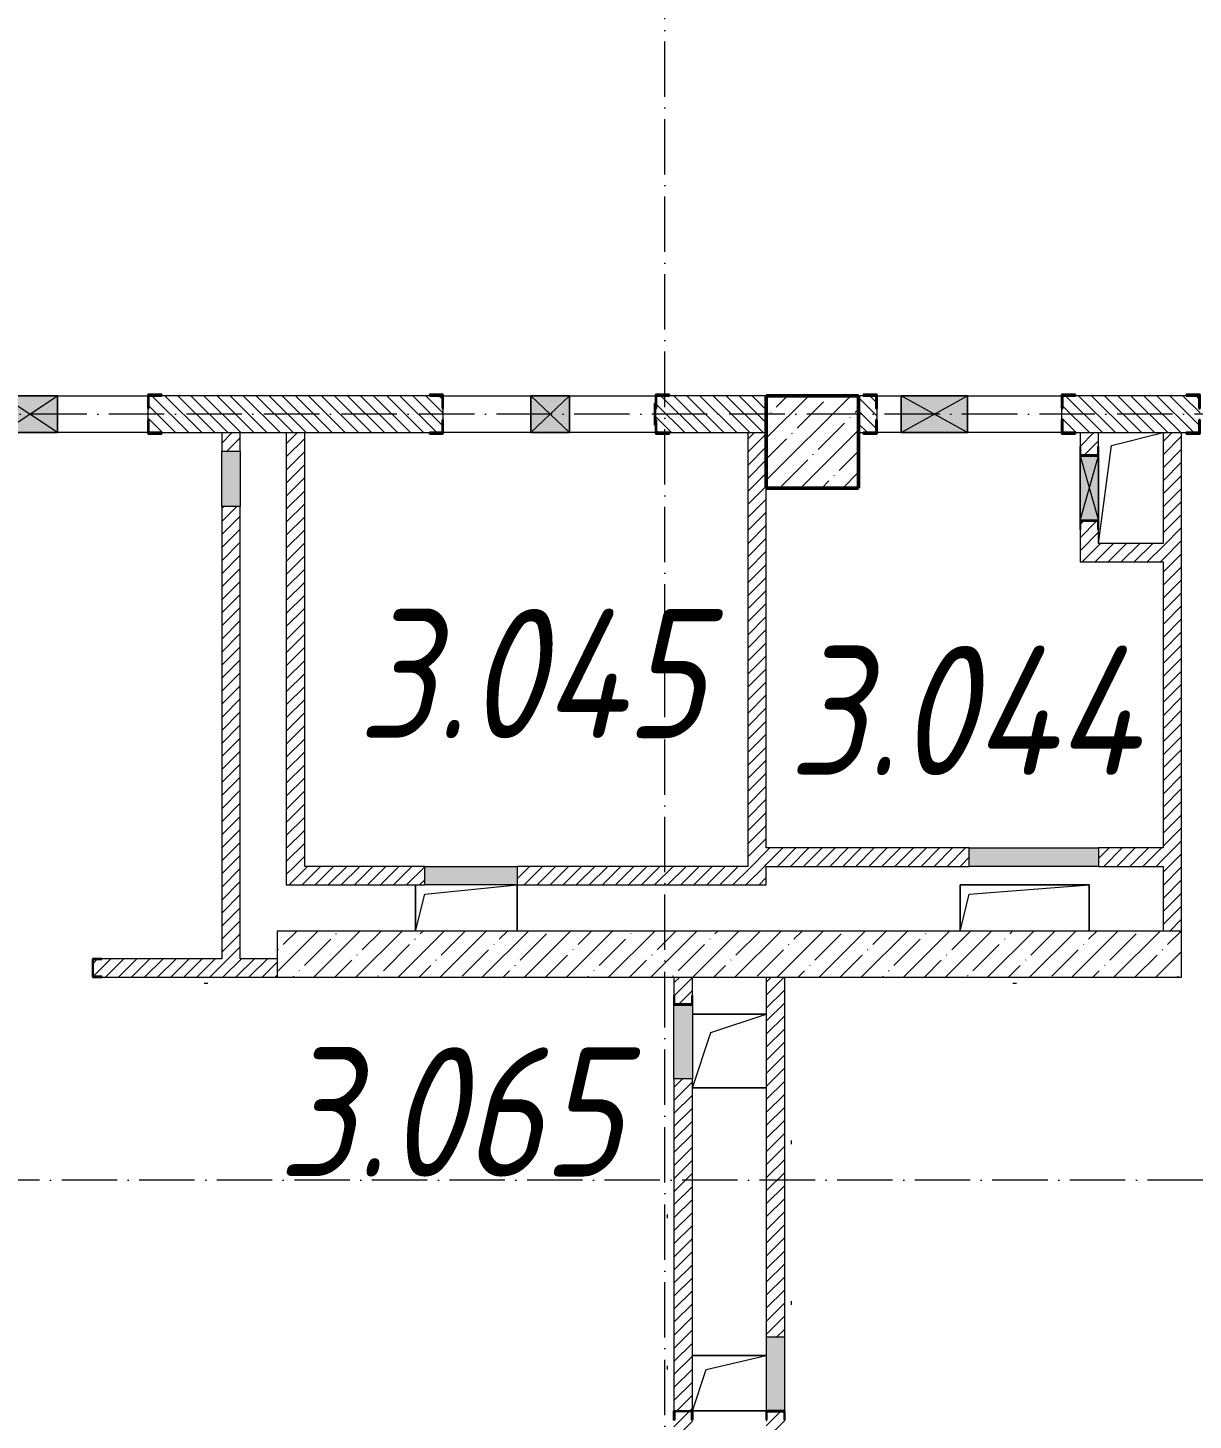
# Model space of a CAD drawing. Header units: millimetres. Extents: x -12989 to 629078, y -109036 to 555275.
# Drawn here: x 529910 to 536223, y -89985 to -82441 of the extents above; entities that cross this region are included whole.
import ezdxf

# ---------------------------------------------------------------- set-up
doc = ezdxf.new("R2010")
doc.units = ezdxf.units.MM
doc.linetypes.add('50_200_ШТРИХ_1Т_ш5_п1_п1_', pattern=[700, 500, -100, 0, -100])
for name, color, linetype, lineweight in [('A-DETL-GENF-OTLN', 7, 'Continuous', 9), ('A-FLOR-____-OTLN', 7, 'Continuous', 9), ('A-GENM-____-MCUT', 7, 'Continuous', 25), ('A-GENM-____-OTLN', 7, 'Continuous', 9), ('A-GENM-____-OTLN-1', 7, 'Continuous', 25), ('A-GLAZ-____-OTLN', 7, 'Continuous', 9), ('A-WALL-____-MCUT-1', 7, 'Continuous', 9), ('A-WALL-____-MCUT-3', 7, 'Continuous', 9), ('A-WALL-____-PATT-1', 7, 'Continuous', 9), ('A-WALL-FNSH-MCUT-1', 7, 'Continuous', 9), ('I-WALL-____-OTLN', 7, 'Continuous', 9), ('S-COLS-____-MCUT', 7, 'Continuous', 50), ('S-COLS-____-OTLN', 7, 'Continuous', 9), ('S-GRID-____-OTLN-1', 7, '50_200_ШТРИХ_1Т_ш5_п1_п1_', 9), ('Марки помещений', 7, 'Continuous', 9)]:
    doc.layers.add(name, color=color, linetype=linetype, lineweight=lineweight)
doc.styles.add('ISOCPEUR_I_2', font='isocpeui.ttf', dxfattribs={"width": 0.85, "height": 2.3})
pattern_1 = [(135, (523510.01, -90515.614), (-35.35534, -35.35534), [])]
pattern_2 = [(45, (523510.01, -90515.614), (-35.35534, 35.35534), [])]

# ---------------------------------------------------------------- blocks, each defined once
blk = doc.blocks.new('BSC_Колонна _Прямоугольная - 500х500-V70-АР1_План отверстий 3 этажа в осях 1-64_А-ГГ')
at = {"layer": 'S-COLS-____-OTLN'}
h = blk.add_hatch(dxfattribs=at)
h.set_pattern_fill('FP_107', color=256, style=0, pattern_type=2)
h.set_pattern_definition([(45, (-10650, -5831.04), (-114.0493, 114.0493), []), (45, (-10535.95, -5831.04), (-114.0493, 114.0493), [201.612, -40.322, 3.353, -36.97])])
h.paths.add_polyline_path([(-58.9, -250), (250, -250), (250, 250), (-250, 250), (-250, -250)], flags=0)
at = {"layer": 'S-COLS-____-MCUT'}
for p, q in [((250, 250), (-250, 250)), ((-250, 250), (-250, -250)), ((250, -250), (250, 250)), ((-250, -250), (250, -250))]:
    blk.add_line(p, q, dxfattribs=at)
blk = doc.blocks.new('Фахверк_СКБ_Уголок - 200_3960_зеркало-28268689-АР1_План отверстий 3 этажа в осях 1-64_А-ГГ')
at = {"layer": 'A-GENM-____-MCUT'}
for p, q in [((200, 156), (125, 156)), ((125, 156), (125, 81)), ((200, 150), (200, 156)), ((125, 81), (131, 81)), ((131, 81), (131, 150)), ((131, 150), (200, 150)), ((131, 19), (125, 19)), ((125, 19), (125, -56)), ((131, -50), (131, 19)), ((125, -56), (200, -56)), ((200, -50), (131, -50)), ((200, -56), (200, -50))]:
    blk.add_line(p, q, dxfattribs=at)
blk = doc.blocks.new('154_Стойка_СКБ_Уголок - СМ-2180_200-28268025-АР1_План отверстий 3 этажа в осях 1-64_А-ГГ')
at = {"layer": 'A-GENM-____-MCUT'}
for p, q in [((125, 156), (125, 81)), ((200, 156), (125, 156)), ((200, 150), (200, 156)), ((125, 81), (131, 81)), ((131, 81), (131, 150)), ((131, 150), (200, 150)), ((131, 19), (125, 19)), ((125, 19), (125, -56)), ((131, -50), (131, 19)), ((125, -56), (200, -56)), ((200, -50), (131, -50)), ((200, -56), (200, -50))]:
    blk.add_line(p, q, dxfattribs=at)
blk = doc.blocks.new('Стойка_Влож_Полоса боковая - Полоса-V165-АР1_План отверстий 3 этажа в осях 1-64_А-ГГ')
at = {"layer": 'A-GENM-____-OTLN'}
for p, q in [((-5, 60), (0, 60)), ((-5, -60), (-5, 60)), ((0, -60), (-5, -60))]:
    blk.add_line(p, q, dxfattribs=at)
blk = doc.blocks.new('154_Фахверк_СКБ_Швеллер - Тип_100_3960-28331862-АР1_План отверстий 3 этажа в осях 1-64_А-ГГ')
at = {"layer": 'A-GENM-____-MCUT'}
for p, q in [((175, 50), (125, 50)), ((125, 50), (125, -50)), ((128, 47), (175, 47)), ((128, -47), (128, 47)), ((175, 47), (175, 50)), ((125, -50), (175, -50)), ((175, -47), (128, -47)), ((175, -50), (175, -47))]:
    blk.add_line(p, q, dxfattribs=at)
blk = doc.blocks.new('154_Фахверк_СКБ_Швеллер - Тип_100_3960-28333271-АР1_План отверстий 3 этажа в осях 1-64_А-ГГ')
at = {"layer": 'A-GENM-____-MCUT'}
for p, q in [((125, 50), (175, 50)), ((125, -50), (125, 50)), ((128, 47), (128, -47)), ((175, 47), (128, 47)), ((175, 50), (175, 47)), ((175, -50), (125, -50)), ((128, -47), (175, -47)), ((175, -47), (175, -50))]:
    blk.add_line(p, q, dxfattribs=at)
blk = doc.blocks.new('AR_Отверстие Ниша - Лючок-32406162-АР1_План отверстий 3 этажа в осях 1-64_А-ГГ')
at = {"layer": 'A-GLAZ-____-OTLN'}
blk.add_hatch(color=256, dxfattribs=at).paths.add_polyline_path([(-150, -50), (150, -50), (150, 50), (-150, 50)], flags=0)
for p, q in [((-150, 50), (150, 50)), ((-150, -50), (-150, 50)), ((150, 50), (150, -50)), ((150, -50), (-150, -50))]:
    blk.add_line(p, q, dxfattribs=at)
blk = doc.blocks.new('AR_Отверстие Ниша - Лючок-32405374-АР1_План отверстий 3 этажа в осях 1-64_А-ГГ')
at = {"layer": 'A-GLAZ-____-OTLN'}
blk.add_hatch(color=256, dxfattribs=at).paths.add_polyline_path([(200, -47), (200, 50), (-200, 50), (-200, -50), (200, -50)], flags=0)
for p, q in [((200, 50), (-200, 50)), ((200, -50), (200, 50)), ((-200, -50), (200, -50))]:
    blk.add_line(p, q, dxfattribs=at)
blk = doc.blocks.new('AR_Отверстие Ниша - Лючок-32406186-АР1_План отверстий 3 этажа в осях 1-64_А-ГГ')
at = {"layer": 'A-GLAZ-____-OTLN'}
blk.add_hatch(color=256, dxfattribs=at).paths.add_polyline_path([(350, -50), (350, 50), (-350, 50), (-350, -50)], flags=0)
for p, q in [((-350, 50), (350, 50)), ((-350, -50), (-350, 50)), ((350, 50), (350, -50)), ((350, -50), (-350, -50))]:
    blk.add_line(p, q, dxfattribs=at)
blk = doc.blocks.new('AR_Отверстие Ниша - Лючок-32402598-АР1_План отверстий 3 этажа в осях 1-64_А-ГГ')
at = {"layer": 'A-GLAZ-____-OTLN'}
blk.add_hatch(color=256, dxfattribs=at).paths.add_polyline_path([(250, -50), (250, 50), (-250, 50), (-250, -50), (23.6, -50)], flags=0)
for p, q in [((-250, 50), (250, 50)), ((-250, -50), (-250, 50)), ((250, 50), (250, -50)), ((250, -50), (-250, -50))]:
    blk.add_line(p, q, dxfattribs=at)
blk = doc.blocks.new('AR_Отверстие Ниша - Лючок-32405436-АР1_План отверстий 3 этажа в осях 1-64_А-ГГ')
at = {"layer": 'A-GLAZ-____-OTLN'}
blk.add_hatch(color=256, dxfattribs=at).paths.add_polyline_path([(-200, -50), (200, -50), (200, 50), (-200, 50)], flags=0)
for p, q in [((-200, 50), (200, 50)), ((-200, -50), (-200, 50)), ((200, -50), (-200, -50))]:
    blk.add_line(p, q, dxfattribs=at)
blk = doc.blocks.new('154_Фахверк_СКБ_Швеллер - Тип_100_3960_зеркало-29769493-АР1_План отверстий 3 этажа в осях 1-64_А-ГГ')
at = {"layer": 'A-GENM-____-MCUT'}
for p, q in [((175, 50), (125, 50)), ((125, 50), (125, -50)), ((128, 47), (175, 47)), ((128, -47), (128, 47)), ((175, 47), (175, 50)), ((125, -50), (175, -50)), ((175, -47), (128, -47)), ((175, -50), (175, -47))]:
    blk.add_line(p, q, dxfattribs=at)
blk = doc.blocks.new('AR_Отверстие прямоугольное _в плите_ - AR_Отверстие прямоугольное _в плите_-30459209-АР1_План отверстий 3 этажа в осях 1-64_А-ГГ')
at = {"layer": 'A-GENM-____-OTLN'}
for p, q in [((-275, 125), (-275, -125)), ((-225, 75), (275, 125)), ((275, -125), (275, 125)), ((-275, -125), (-225, 75))]:
    blk.add_line(p, q, dxfattribs=at)
blk = doc.blocks.new('AR_Отверстие прямоугольное _в плите_ - AR_Отверстие прямоугольное _в плите_-30459211-АР1_План отверстий 3 этажа в осях 1-64_А-ГГ')
at = {"layer": 'A-GENM-____-OTLN'}
for p, q in [((200, 200), (-200, 200)), ((-100, 100), (200, 200)), ((-200, -200), (-100, 100)), ((-200, -200), (200, -200))]:
    blk.add_line(p, q, dxfattribs=at)
blk = doc.blocks.new('AR_Отверстие прямоугольное _в плите_ - AR_Отверстие прямоугольное _в плите_-30459214-АР1_План отверстий 3 этажа в осях 1-64_А-ГГ')
at = {"layer": 'A-GENM-____-OTLN'}
for p, q in [((200, 150), (-200, 150)), ((-125, 75), (200, 150)), ((-200, -150), (-125, 75)), ((-200, -150), (200, -150))]:
    blk.add_line(p, q, dxfattribs=at)
blk = doc.blocks.new('AR_Отверстие прямоугольное _в плите_ - AR_Отверстие прямоугольное _в плите_-30459221-АР1_План отверстий 3 этажа в осях 1-64_А-ГГ')
at = {"layer": 'A-GENM-____-OTLN'}
for p, q in [((350, 125), (-350, 125)), ((-350, 125), (-350, -125)), ((-300, 75), (350, 125)), ((350, -125), (350, 125)), ((-350, -125), (-300, 75))]:
    blk.add_line(p, q, dxfattribs=at)
blk = doc.blocks.new('AR_Отверстие прямоугольное _в плите_ - AR_Отверстие прямоугольное _в плите_-30552533-АР1_План отверстий 3 этажа в осях 1-64_А-ГГ')
at = {"layer": 'A-GENM-____-OTLN'}
for p, q in [((-175, -300), (-105, 230)), ((-105, 230), (175, 300))]:
    blk.add_line(p, q, dxfattribs=at)
blk = doc.blocks.new('AR_Отверстие прямоугольное _в стене__БезПР - AR_Отверстие прямоугольное _в стене__БезПР-36428349-АР1_План отверстий 3 этажа в осях 1-64_А-ГГ')
at = {"layer": 'A-GLAZ-____-OTLN'}
blk.add_hatch(color=256, dxfattribs=at).paths.add_polyline_path([(-150, 100), (-150, -100), (150, -100), (150, 100)], flags=0)
at = {"layer": 'A-DETL-GENF-OTLN'}
for p, q in [((-150, -100), (-150, 100)), ((-150, 100), (150, 100)), ((150, 100), (-150, -100)), ((-150, 100), (150, -100)), ((150, 100), (-150, 100)), ((-150, 100), (-150, -100)), ((150, 100), (150, -100)), ((150, -100), (150, 100)), ((150, -100), (-150, -100)), ((-150, -100), (150, -100))]:
    blk.add_line(p, q, dxfattribs=at)
at = {"layer": 'A-GLAZ-____-OTLN'}
blk.add_line((150, 100), (-150, 100), dxfattribs=at)
blk = doc.blocks.new('AR_Отверстие прямоугольное _в стене__БезПР - AR_Отверстие прямоугольное _в стене__БезПР-36899618-АР1_План отверстий 3 этажа в осях 1-64_А-ГГ')
at = {"layer": 'A-GLAZ-____-OTLN'}
blk.add_hatch(color=256, dxfattribs=at).paths.add_polyline_path([(-105, 100), (-105, -100), (105, -100), (105, 100)], flags=0)
at = {"layer": 'A-DETL-GENF-OTLN'}
for p, q in [((-105, -100), (-105, 100)), ((-105, 100), (105, 100)), ((105, 100), (-105, -100)), ((-105, 100), (105, -100)), ((105, 100), (-105, 100)), ((-105, 100), (-105, -100)), ((105, 100), (105, -100)), ((105, -100), (105, 100)), ((105, -100), (-105, -100)), ((-105, -100), (105, -100))]:
    blk.add_line(p, q, dxfattribs=at)
blk = doc.blocks.new('AR_Отверстие прямоугольное _в стене_ - AR_Отверстие прямоугольное _в стене__ОВ-36986906-АР1_План отверстий 3 этажа в осях 1-64_А-ГГ')
at = {"layer": 'A-GLAZ-____-OTLN'}
blk.add_hatch(color=256, dxfattribs=at).paths.add_polyline_path([(-175, -47), (-175, -50), (175, -50), (175, 50), (-175, 50), (-175, 47)], flags=0)
at = {"layer": 'A-DETL-GENF-OTLN'}
for p, q in [((-175, 50), (175, 50)), ((175, 50), (-175, -50)), ((-175, 50), (175, -50)), ((175, 50), (-175, 50)), ((175, -50), (-175, -50)), ((-175, -50), (175, -50))]:
    blk.add_line(p, q, dxfattribs=at)
blk = doc.blocks.new('AR_Отверстие прямоугольное _в стене_ - AR_Отверстие прямоугольное _в стене__ОВ-36986394-АР1_План отверстий 3 этажа в осях 1-64_А-ГГ')
at = {"layer": 'A-GLAZ-____-OTLN'}
blk.add_hatch(color=256, dxfattribs=at).paths.add_polyline_path([(-180, 100), (-180, -100), (180, -100), (180, 100)], flags=0)
at = {"layer": 'A-DETL-GENF-OTLN'}
for p, q in [((-180, -100), (-180, 100)), ((-180, 100), (180, 100)), ((180, 100), (-180, -100)), ((-180, 100), (180, -100)), ((180, 100), (-180, 100)), ((-180, 100), (-180, -100)), ((180, 100), (180, -100)), ((180, -100), (180, 100)), ((180, -100), (-180, -100)), ((-180, -100), (180, -100))]:
    blk.add_line(p, q, dxfattribs=at)
blk = doc.blocks.new('3эт')
at = {"layer": 'S-GRID-____-OTLN-1', "color": 251, "ltscale": 0.6, "true_color": 0x636466}
for p, q in [((293620.7, -91346.1), (293620.7, -36982.5)), ((374089.5, -80882.4), (279101.9, -80882.4)), ((387697.2, -85032.4), (279101.9, -85032.4))]:
    blk.add_line(p, q, dxfattribs=at)

msp = doc.modelspace()

# ---------------------------------------------------------------- hatches: boundary and pattern name
at = {"layer": 'A-WALL-____-PATT-1'}
h = msp.add_hatch(dxfattribs=at)
h.set_pattern_fill('FP_6', color=256, style=0, pattern_type=2)
h.set_pattern_definition(pattern_1)
h.paths.add_polyline_path([(533316.0077, -84634.5723), (533910.0077, -84634.5723), (533910.0077, -84434.5723), (533316.0077, -84434.5723), (533316.0077, -84503.5723), (533310.0077, -84503.5723), (533310.0077, -84565.5723), (533316.0077, -84565.5723)], flags=0)
h.paths.add_polyline_path([(530566.1879, -84634.5723), (532154.0077, -84634.5723), (532154.0077, -84565.5723), (532160.0077, -84565.5723), (532160.0077, -84503.5723), (532154.0077, -84503.5723), (532154.0077, -84434.5723), (530566.0077, -84434.5723), (530566.0077, -84503.5723), (530560.0077, -84503.5723), (530560.0077, -84565.5723), (530566.0077, -84565.5723), (530566.0077, -84634.5723)], flags=0)
h.paths.add_polyline_path([(529310.0077, -84634.5723), (529404.0077, -84634.5723), (529404.0077, -84565.5723), (529410.0077, -84565.5723), (529410.0077, -84503.5723), (529404.0077, -84503.5723), (529404.0077, -84434.5723), (529310.0077, -84434.5723), (529310.0077, -84540.5723)], flags=0)
h = msp.add_hatch(dxfattribs=at)
h.set_pattern_fill('FP_6', color=256, style=0, pattern_type=2)
h.set_pattern_definition(pattern_1)
h.paths.add_polyline_path([(537910.0077, -84634.5723), (537910.0077, -84434.5723), (537416.0077, -84434.5723), (537416.0077, -84503.5723), (537410.0077, -84503.5723), (537410.0077, -84565.5723), (537416.0077, -84565.5723), (537416.0077, -84634.5723), (537636.0451, -84634.5723)], flags=0)
h.paths.add_polyline_path([(535868.5808, -84634.5723), (536254.0077, -84634.5723), (536254.0077, -84565.5723), (536260.0077, -84565.5723), (536260.0077, -84503.5723), (536254.0077, -84503.5723), (536254.0077, -84434.5723), (535516.0077, -84434.5723), (535516.0077, -84503.5723), (535510.0077, -84503.5723), (535510.0077, -84565.5723), (535516.0077, -84565.5723), (535516.0077, -84634.5723), (535585.0077, -84634.5723)], flags=0)
h.paths.add_polyline_path([(534410.0077, -84634.5723), (534504.0077, -84634.5723), (534504.0077, -84565.5723), (534510.0077, -84565.5723), (534510.0077, -84503.5723), (534504.0077, -84503.5723), (534504.0077, -84434.5723), (534410.0077, -84434.5723), (534410.0077, -84621.3787)], flags=0)
h = msp.add_hatch(dxfattribs=at)
h.set_pattern_fill('FP_5', color=256, style=0, pattern_type=2)
h.set_pattern_definition(pattern_2)
h.paths.add_polyline_path([(530960.0077, -87484.5723), (531060.0077, -87484.5723), (531060.0077, -85034.5723), (530960.0077, -85034.5723), (530960.0077, -86341.4395)], flags=0)
h.paths.add_polyline_path([(530960.0077, -84734.5723), (531060.0077, -84734.5723), (531060.0077, -84634.5723), (530960.0077, -84634.5723)], flags=0)
h = msp.add_hatch(dxfattribs=at)
h.set_pattern_fill('FP_5', color=256, style=0, pattern_type=2)
h.set_pattern_definition(pattern_2)
h.paths.add_polyline_path([(531410.0077, -86984.5723), (531410.0077, -84634.5723), (531310.0077, -84634.5723), (531310.0077, -86984.5723)], flags=0)
h = msp.add_hatch(dxfattribs=at)
h.set_pattern_fill('FP_5', color=256, style=0, pattern_type=2)
h.set_pattern_definition(pattern_2)
h.paths.add_polyline_path([(533810.0077, -86984.5723), (533910.0077, -86984.5723), (533910.0077, -84634.5723), (533810.0077, -84634.5723), (533810.0077, -86341.4395)], flags=0)
h = msp.add_hatch(dxfattribs=at)
h.set_pattern_fill('FP_5', color=256, style=0, pattern_type=2)
h.set_pattern_definition(pattern_2)
h.paths.add_polyline_path([(535710.0077, -85334.5723), (535710.0077, -85159.5723), (535707.0077, -85159.5723), (535707.0077, -85112.5723), (535613.0077, -85112.5723), (535613.0077, -85159.5723), (535610.0077, -85159.5723), (535610.0077, -85334.5723)], flags=0)
h.paths.add_polyline_path([(535707.0077, -84756.5723), (535707.0077, -84709.5723), (535710.0077, -84709.5723), (535710.0077, -84634.5723), (535610.0077, -84634.5723), (535610.0077, -84709.5723), (535613.0077, -84709.5723), (535613.0077, -84756.5723), (535630.341, -84756.5723)], flags=0)
h = msp.add_hatch(dxfattribs=at)
h.set_pattern_fill('FP_5', color=256, style=0, pattern_type=2)
h.set_pattern_definition(pattern_2)
h.paths.add_polyline_path([(536160.0077, -87334.5723), (536160.0077, -84634.5723), (536060.0077, -84634.5723), (536060.0077, -87334.5723)], flags=0)
h = msp.add_hatch(dxfattribs=at)
h.set_pattern_fill('FP_5', color=256, style=0, pattern_type=2)
h.set_pattern_definition(pattern_2)
h.paths.add_polyline_path([(536060.0077, -85334.5723), (536060.0077, -85234.5723), (535710.0077, -85234.5723), (535710.0077, -85334.5723), (535868.5808, -85334.5723)], flags=0)
h = msp.add_hatch(dxfattribs=at)
h.set_pattern_fill('FP_5', color=256, style=0, pattern_type=2)
h.set_pattern_definition(pattern_2)
h.paths.add_polyline_path([(535868.5808, -86984.5723), (536060.0077, -86984.5723), (536060.0077, -86884.5723), (535710.0077, -86884.5723), (535710.0077, -86984.5723)], flags=0)
h.paths.add_polyline_path([(535010.0077, -86984.5723), (535010.0077, -86884.5723), (533910.0077, -86884.5723), (533910.0077, -86984.5723), (534101.1165, -86984.5723)], flags=0)
h = msp.add_hatch(dxfattribs=at)
h.set_pattern_fill('FP_5', color=256, style=0, pattern_type=2)
h.set_pattern_definition(pattern_2)
h.paths.add_polyline_path([(533910.0077, -87084.5723), (533910.0077, -86984.5723), (532560.0077, -86984.5723), (532560.0077, -87084.5723)], flags=0)
h.paths.add_polyline_path([(532060.0077, -87084.5723), (532060.0077, -86984.5723), (531310.0077, -86984.5723), (531310.0077, -87084.5723)], flags=0)
h = msp.add_hatch(dxfattribs=at)
h.set_pattern_fill('FP_38', color=256, style=0, pattern_type=2)
h.set_pattern_definition([(45, (523510, -90515.61), (-114.0493, 114.0493), []), (45, (523624.06, -90515.61), (-114.0493, 114.0493), [201.612, -40.322, 3.353, -36.97])])
h.paths.add_polyline_path([(536160.0077, -87584.5723), (536160.0077, -87334.5723), (531260.0077, -87334.5723), (531260.0077, -87584.5723), (535868.5808, -87584.5723)], flags=0)
h = msp.add_hatch(dxfattribs=at)
h.set_pattern_fill('FP_5', color=256, style=0, pattern_type=2)
h.set_pattern_definition(pattern_2)
h.paths.add_polyline_path([(531260.0077, -87584.5723), (531260.0077, -87484.5723), (530310.0077, -87484.5723), (530310.0077, -87487.5723), (530263.0077, -87487.5723), (530263.0077, -87581.5723), (530310.0077, -87581.5723), (530310.0077, -87584.5723), (530566.1879, -87584.5723)], flags=0)
h = msp.add_hatch(dxfattribs=at)
h.set_pattern_fill('FP_5', color=256, style=0, pattern_type=2)
h.set_pattern_definition(pattern_2)
h.paths.add_polyline_path([(533510.0077, -92184.5723), (533510.0077, -91934.5723), (533410.0077, -91934.5723), (533410.0077, -92184.5723)], flags=0)
h.paths.add_polyline_path([(533410.0077, -91534.5723), (533510.0077, -91534.5723), (533510.0077, -89984.5723), (533507.0077, -89984.5723), (533507.0077, -89937.5723), (533413.0077, -89937.5723), (533413.0077, -89984.5723), (533410.0077, -89984.5723), (533410.0077, -91501.6218)], flags=0)
h.paths.add_polyline_path([(533413.1992, -89934.5723), (533510.0077, -89934.5723), (533510.0077, -88134.5723), (533410.0077, -88134.5723), (533410.0077, -89934.5723), (533413.0077, -89934.5723)], flags=0)
h.paths.add_polyline_path([(533507.0077, -87731.5723), (533507.0077, -87684.5723), (533510.0077, -87684.5723), (533510.0077, -87584.5723), (533410.0077, -87584.5723), (533410.0077, -87684.5723), (533413.0077, -87684.5723), (533413.0077, -87731.5723)], flags=0)
h = msp.add_hatch(dxfattribs=at)
h.set_pattern_fill('FP_5', color=256, style=0, pattern_type=2)
h.set_pattern_definition(pattern_2)
h.paths.add_polyline_path([(534010.0077, -91934.5723), (534010.0077, -89984.5723), (534007.0077, -89984.5723), (534007.0077, -89937.5723), (533913.0077, -89937.5723), (533913.0077, -89984.5723), (533910.0077, -89984.5723), (533910.0077, -91934.5723)], flags=0)
h.paths.add_polyline_path([(534010.0077, -89534.5723), (534010.0077, -87584.5723), (533910.0077, -87584.5723), (533910.0077, -89534.5723)], flags=0)

# ---------------------------------------------------------------- linework, layer by layer
at = {"layer": 'A-FLOR-____-OTLN'}
for p, q in [((532010.0077, -87334.5723), (532010.0077, -87084.5723)), ((532560.0077, -87084.5723), (532560.0077, -87334.5723)), ((534960.0077, -87084.5723), (535660.0077, -87084.5723)), ((534960.0077, -87334.5723), (534960.0077, -87084.5723)), ((535660.0077, -87084.5723), (535660.0077, -87334.5723)), ((533510.0077, -87784.5723), (533910.0077, -87784.5723)), ((533910.0077, -88184.5723), (533510.0077, -88184.5723)), ((533510.0077, -89634.5723), (533910.0077, -89634.5723)), ((533910.0077, -89934.5723), (533510.0077, -89934.5723))]:
    msp.add_line(p, q, dxfattribs=at)
at = {"layer": 'A-WALL-____-MCUT-1'}
for p, q in [((536160.0077, -87334.5723), (531260.0077, -87334.5723)), ((531260.0077, -87334.5723), (531260.0077, -87584.5723)), ((536160.0077, -87584.5723), (536160.0077, -87334.5723)), ((531260.0077, -87584.5723), (536160.0077, -87584.5723))]:
    msp.add_line(p, q, dxfattribs=at)
at = {"layer": 'A-WALL-____-MCUT-3'}
for p, q in [((532085.0077, -84434.5723), (530635.0077, -84434.5723)), ((533910.0077, -84434.5723), (533385.0077, -84434.5723)), ((534435.0077, -84434.5723), (534410.0077, -84434.5723)), ((536185.0077, -84434.5723), (535585.0077, -84434.5723)), ((530560.0077, -84503.5723), (530560.0077, -84565.5723)), ((532160.0077, -84565.5723), (532160.0077, -84503.5723)), ((533310.0077, -84503.5723), (533310.0077, -84565.5723)), ((534510.0077, -84565.5723), (534510.0077, -84503.5723)), ((535510.0077, -84503.5723), (535510.0077, -84565.5723)), ((530635.0077, -84634.5723), (532085.0077, -84634.5723)), ((533385.0077, -84634.5723), (533910.0077, -84634.5723)), ((534410.0077, -84634.5723), (534435.0077, -84634.5723)), ((535585.0077, -84634.5723), (536185.0077, -84634.5723))]:
    msp.add_line(p, q, dxfattribs=at)
at = {"layer": 'A-WALL-FNSH-MCUT-1'}
for p, q in [((530960.0077, -84634.5723), (530960.0077, -84734.5723)), ((531060.0077, -84734.5723), (531060.0077, -84634.5723)), ((531310.0077, -84634.5723), (531310.0077, -87084.5723)), ((531410.0077, -86984.5723), (531410.0077, -84634.5723)), ((533810.0077, -84634.5723), (533810.0077, -86984.5723)), ((535610.0077, -84634.5723), (535610.0077, -84709.5723)), ((535710.0077, -84709.5723), (535710.0077, -84634.5723)), ((536060.0077, -84634.5723), (536060.0077, -85234.5723)), ((536160.0077, -87334.5723), (536160.0077, -84634.5723)), ((533910.0077, -86884.5723), (533910.0077, -84934.5723)), ((530960.0077, -85034.5723), (530960.0077, -87484.5723)), ((531060.0077, -87484.5723), (531060.0077, -85034.5723)), ((535610.0077, -85159.5723), (535610.0077, -85334.5723)), ((535710.0077, -85234.5723), (535710.0077, -85159.5723)), ((536060.0077, -85234.5723), (535710.0077, -85234.5723)), ((535610.0077, -85334.5723), (536060.0077, -85334.5723)), ((536060.0077, -85334.5723), (536060.0077, -86884.5723)), ((535010.0077, -86884.5723), (533910.0077, -86884.5723)), ((536060.0077, -86884.5723), (535710.0077, -86884.5723)), ((532060.0077, -86984.5723), (531410.0077, -86984.5723)), ((533810.0077, -86984.5723), (532560.0077, -86984.5723)), ((533910.0077, -87084.5723), (533910.0077, -86984.5723)), ((533910.0077, -86984.5723), (535010.0077, -86984.5723)), ((535710.0077, -86984.5723), (536060.0077, -86984.5723)), ((536060.0077, -86984.5723), (536060.0077, -87334.5723)), ((531310.0077, -87084.5723), (532060.0077, -87084.5723)), ((532560.0077, -87084.5723), (533910.0077, -87084.5723)), ((530960.0077, -87484.5723), (530310.0077, -87484.5723)), ((531260.0077, -87484.5723), (531060.0077, -87484.5723)), ((530310.0077, -87584.5723), (531260.0077, -87584.5723)), ((530885.0077, -87619.5723), (530865.0077, -87619.5723)), ((533410.0077, -87584.5723), (533410.0077, -87684.5723)), ((533510.0077, -87684.5723), (533510.0077, -87584.5723)), ((533910.0077, -87584.5723), (533910.0077, -89534.5723)), ((534010.0077, -89534.5723), (534010.0077, -87584.5723)), ((535265.0077, -87619.5723), (535245.0077, -87619.5723)), ((533410.0077, -88134.5723), (533410.0077, -89934.5723)), ((533510.0077, -89934.5723), (533510.0077, -88134.5723)), ((534045.0077, -88469.5723), (534045.0077, -88489.5723)), ((533375.0077, -88889.5723), (533375.0077, -88869.5723)), ((534045.0077, -89339.5723), (534045.0077, -89359.5723)), ((533375.0077, -89709.5723), (533375.0077, -89689.5723))]:
    msp.add_line(p, q, dxfattribs=at)
at = {"layer": 'I-WALL-____-OTLN'}
for p, q in [((530070.0077, -84434.5723), (530560.0077, -84434.5723)), ((532160.0077, -84434.5723), (532635.0077, -84434.5723)), ((532845.0077, -84434.5723), (533310.0077, -84434.5723)), ((534510.0077, -84434.5723), (534640.0077, -84434.5723)), ((535000.0077, -84434.5723), (535510.0077, -84434.5723)), ((530560.0077, -84634.5723), (530070.0077, -84634.5723)), ((532635.0077, -84634.5723), (532160.0077, -84634.5723)), ((533310.0077, -84634.5723), (532845.0077, -84634.5723)), ((534640.0077, -84634.5723), (534510.0077, -84634.5723)), ((535510.0077, -84634.5723), (535000.0077, -84634.5723))]:
    msp.add_line(p, q, dxfattribs=at)

# ---------------------------------------------------------------- block references
msp.add_blockref('3эт', (239739.3002, -3652.1582))
at = {"layer": 'A-GENM-____-OTLN'}
for name, p in [('Стойка_Влож_Полоса боковая - Полоса-V165-АР1_План отверстий 3 этажа в осях 1-64_А-ГГ', (533310.0077, -84534.5723)), ('AR_Отверстие прямоугольное _в плите_ - AR_Отверстие прямоугольное _в плите_-30552533-АР1_План отверстий 3 этажа в осях 1-64_А-ГГ', (535885.0077, -84934.5723)), ('AR_Отверстие прямоугольное _в плите_ - AR_Отверстие прямоугольное _в плите_-30459209-АР1_План отверстий 3 этажа в осях 1-64_А-ГГ', (532285.0077, -87209.5723)), ('AR_Отверстие прямоугольное _в плите_ - AR_Отверстие прямоугольное _в плите_-30459221-АР1_План отверстий 3 этажа в осях 1-64_А-ГГ', (535310.0077, -87209.5723)), ('AR_Отверстие прямоугольное _в плите_ - AR_Отверстие прямоугольное _в плите_-30459211-АР1_План отверстий 3 этажа в осях 1-64_А-ГГ', (533710.0077, -87984.5723)), ('AR_Отверстие прямоугольное _в плите_ - AR_Отверстие прямоугольное _в плите_-30459214-АР1_План отверстий 3 этажа в осях 1-64_А-ГГ', (533710.0077, -89784.5723))]:
    msp.add_blockref(name, p, dxfattribs=at)
at = {"layer": 'A-GENM-____-OTLN-1'}
for name, p in [('154_Стойка_СКБ_Уголок - СМ-2180_200-28268025-АР1_План отверстий 3 этажа в осях 1-64_А-ГГ', (530435.0077, -84584.5723)), ('154_Стойка_СКБ_Уголок - СМ-2180_200-28268025-АР1_План отверстий 3 этажа в осях 1-64_А-ГГ', (533185.0077, -84584.5723)), ('154_Стойка_СКБ_Уголок - СМ-2180_200-28268025-АР1_План отверстий 3 этажа в осях 1-64_А-ГГ', (535385.0077, -84584.5723)), ('154_Фахверк_СКБ_Швеллер - Тип_100_3960-28331862-АР1_План отверстий 3 этажа в осях 1-64_А-ГГ', (530135.0077, -87534.5723))]:
    msp.add_blockref(name, p, dxfattribs=at)
for name, p, rotation in [('154_Стойка_СКБ_Уголок - СМ-2180_200-28268025-АР1_План отверстий 3 этажа в осях 1-64_А-ГГ', (532285.0077, -84484.5723), 180), ('Фахверк_СКБ_Уголок - 200_3960_зеркало-28268689-АР1_План отверстий 3 этажа в осях 1-64_А-ГГ', (534635.0077, -84484.5723), 180), ('154_Стойка_СКБ_Уголок - СМ-2180_200-28268025-АР1_План отверстий 3 этажа в осях 1-64_А-ГГ', (536385.0077, -84484.5723), 180), ('154_Фахверк_СКБ_Швеллер - Тип_100_3960_зеркало-29769493-АР1_План отверстий 3 этажа в осях 1-64_А-ГГ', (535660.0077, -84884.5723), 90), ('154_Фахверк_СКБ_Швеллер - Тип_100_3960-28331862-АР1_План отверстий 3 этажа в осях 1-64_А-ГГ', (535660.0077, -84984.5723), 270), ('154_Фахверк_СКБ_Швеллер - Тип_100_3960_зеркало-29769493-АР1_План отверстий 3 этажа в осях 1-64_А-ГГ', (533460.0077, -87859.5723), 89.9999999999997), ('154_Фахверк_СКБ_Швеллер - Тип_100_3960-28333271-АР1_План отверстий 3 этажа в осях 1-64_А-ГГ', (533460.0077, -89809.5723), 269.9999999999997), ('154_Фахверк_СКБ_Швеллер - Тип_100_3960-28331862-АР1_План отверстий 3 этажа в осях 1-64_А-ГГ', (533960.0077, -89809.5723), 269.9999999999997)]:
    msp.add_blockref(name, p, dxfattribs=dict(at, rotation=rotation))
at = {"layer": 'A-GLAZ-____-OTLN'}
for name, p, rotation in [('AR_Отверстие прямоугольное _в стене__БезПР - AR_Отверстие прямоугольное _в стене__БезПР-36428349-АР1_План отверстий 3 этажа в осях 1-64_А-ГГ', (529920.0077, -84534.5723), 180), ('AR_Отверстие прямоугольное _в стене__БезПР - AR_Отверстие прямоугольное _в стене__БезПР-36899618-АР1_План отверстий 3 этажа в осях 1-64_А-ГГ', (532740.0077, -84534.5723), 180), ('AR_Отверстие прямоугольное _в стене_ - AR_Отверстие прямоугольное _в стене__ОВ-36986394-АР1_План отверстий 3 этажа в осях 1-64_А-ГГ', (534820.0077, -84534.5723), 180), ('AR_Отверстие Ниша - Лючок-32406162-АР1_План отверстий 3 этажа в осях 1-64_А-ГГ', (531010.0077, -84884.5723), 89.9999999999997), ('AR_Отверстие прямоугольное _в стене_ - AR_Отверстие прямоугольное _в стене__ОВ-36986906-АР1_План отверстий 3 этажа в осях 1-64_А-ГГ', (535660.0077, -84934.5723), 90), ('AR_Отверстие Ниша - Лючок-32405436-АР1_План отверстий 3 этажа в осях 1-64_А-ГГ', (533460.0077, -87934.5723), 89.9999999999997), ('AR_Отверстие Ниша - Лючок-32405374-АР1_План отверстий 3 этажа в осях 1-64_А-ГГ', (533960.0077, -89734.5723), 89.9999999999997)]:
    msp.add_blockref(name, p, dxfattribs=dict(at, rotation=rotation))
for name, p in [('AR_Отверстие Ниша - Лючок-32406186-АР1_План отверстий 3 этажа в осях 1-64_А-ГГ', (535360.0077, -86934.5723)), ('AR_Отверстие Ниша - Лючок-32402598-АР1_План отверстий 3 этажа в осях 1-64_А-ГГ', (532310.0077, -87034.5723))]:
    msp.add_blockref(name, p, dxfattribs=at)
at = {"layer": 'S-COLS-____-OTLN'}
msp.add_blockref('BSC_Колонна _Прямоугольная - 500х500-V70-АР1_План отверстий 3 этажа в осях 1-64_А-ГГ', (534160.0077, -84684.5723), dxfattribs=at)

# ---------------------------------------------------------------- texts
at = {"layer": 'Марки помещений', "char_height": 700, "attachment_point": 1, "style": 'ISOCPEUR_I_2'}
for s, insert, width in [('3.045', (531694.879, -85589.8318), 817.72125), ('3.044', (534028.7286, -85789.8318), 849.78875), ('3.065', (531262.5867, -87964.7686), 785.65375)]:
    msp.add_mtext(s, dxfattribs=dict(at, insert=insert, width=width))

doc.saveas('drawing.dxf')
